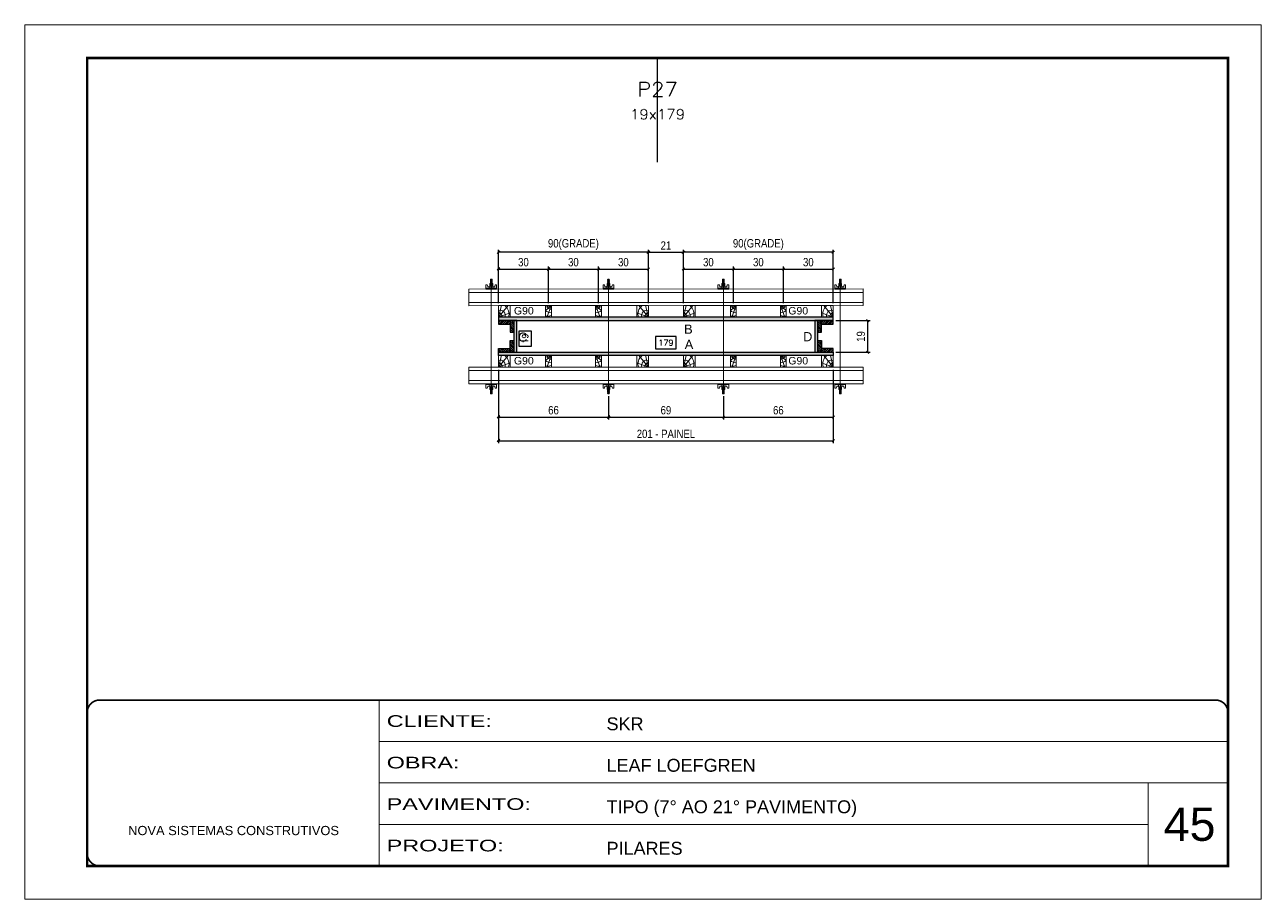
# Model space of a CAD drawing. Extents: x 14400 to 27878, y -21631 to 6985.
# Drawn here: x 14413 to 15898, y -6700 to -5650 of the extents above; entities that cross this region are included whole.
import ezdxf
from ezdxf.enums import TextEntityAlignment as Align

# ---------------------------------------------------------------- set-up
doc = ezdxf.new("R2010")
doc.units = 0
for name, pattern in [('CONTINUO', [0]), ('DASHED', [0.75, 0.5, -0.25]), ('HIDDEN', [0.375, 0.25, -0.125])]:
    doc.linetypes.add(name, pattern=pattern)
for name, color, linetype, lineweight in [('CARIMBO', 255, 'Continuous', 9), ('Folhas', 255, 'Continuous', 9), ('Hachura', 251, 'Continuous', 9), ('Madeira', 126, 'Continuous', 18), ('Perfil Metálico', 224, 'Continuous', 18), ('SARRAFO DE PRESSAO', 251, 'DASHED', 9), ('Texto Seção', 7, 'Continuous', 15)]:
    doc.layers.add(name, color=color, linetype=linetype, lineweight=lineweight)
for name, color, linetype in [('CHAPA', 1, 'Continuous'), ('COTA', 241, 'Continuous'), ('MEIO_PONT', 93, 'Continuous'), ('SARRAFO', 251, 'Continuous'), ('Texto de Titulo', 7, 'Continuous'), ('Texto Qtd Sarr', 242, 'Continuous'), ('TEXTO_GERAL', 7, 'Continuous')]:
    doc.layers.add(name, color=color, linetype=linetype)
doc.styles.add('ARIAL', font='arial.ttf')
doc.styles.add('COTA TECNICA 2X', font='techl___.ttf', dxfattribs={"height": 10})
doc.styles.add('ROMANS', font='romans.shx')
doc.styles.add('SANSSERIF', font='sas_____.pfb')
doc.styles.add('Tecnologia', font='')
doc.styles.get('Tecnologia').set_extended_font_data('Forgotten Futurist')
doc.dimstyles.new('SECAO PILAR', dxfattribs={"dimtxt": 10, "dimasz": 3, "dimexe": 3, "dimexo": 3, "dimgap": 3, "dimtad": 1, "dimdec": 1, "dimlfac": 0.5, "dimzin": 12, "dimdsep": 46, "dimtxsty": 'COTA TECNICA 2X', "dimblk1": 'OBLIQUE', "dimblk2": 'OBLIQUE', "dimsah": 1, "dimcen": 0.9, "dimclrd": 256, "dimclre": 256, "dimclrt": 256, "dimadec": 1, "dimazin": 3, "dimtfac": 1, "dimtdec": 1, "dimtmove": 0, "dimatfit": 3, "dimfxl": 1, "dimtolj": 1, "dimtzin": 12, "dimarcsym": 0})
doc.dimstyles.new('SECÇÃO 2', dxfattribs={"dimtxt": 7, "dimasz": 6, "dimexe": 0.18, "dimexo": 2, "dimgap": -4, "dimtad": 3, "dimdec": 1, "dimlfac": 0.5, "dimzin": 12, "dimdsep": 46, "dimtxsty": 'ROMANS', "dimblk": 'ARCHTICK', "dimcen": 0.09, "dimse1": 1, "dimse2": 1, "dimsd1": 1, "dimsd2": 1, "dimclrd": 180, "dimclre": 5, "dimclrt": 1, "dimadec": 0, "dimazin": 3, "dimtfac": 1, "dimtdec": 1, "dimtofl": 0, "dimtmove": 0, "dimatfit": 3, "dimldrblk": 'ARCHTICK', "dimfxl": 1, "dimtolj": 1, "dimtzin": 0, "dimarcsym": 0})
pattern_1 = [(225, (5858.5154, -28934.2674), (1.12253202, -1.12253202), [])]

# ---------------------------------------------------------------- blocks, each defined once
blk = doc.blocks.new('9999999999')
at = {"color": 30, "linetype": 'CONTINUO'}
for p, q in [((98564.6, 34230.2), (98564.6, 34429.4)), ((98564.6, 34379.6), (99584, 34379.6)), ((98564.6, 34329.8), (99488, 34329.8)), ((99584, 34329.8), (99488, 34329.8)), ((99488, 34329.8), (99488, 34230.2)), ((98564.6, 34280), (99488, 34280))]:
    blk.add_line(p, q, dxfattribs=at)
at = {"color": 30, "linetype": 'CONTINUO', "const_width": 2}
blk.add_lwpolyline([(99584, 34230.2), (99584, 34414.4, 0.414214), (99569, 34429.4), (98229, 34429.4, 0.414214), (98214, 34414.4), (98214, 34245.2, 0.414214), (98229, 34230.2), (99584, 34230.2)], format="xyb", dxfattribs=at)
at = {"layer": 'Folhas'}
blk.add_lwpolyline([(98139, 34190.2), (99624, 34190.2), (99624, 35240.2), (98139, 35240.2)], close=True, dxfattribs=at)
at = {"layer": 'Folhas', "color": 30, "const_width": 3}
blk.add_lwpolyline([(98214, 34230.2), (99584, 34230.2), (99584, 35200.2), (98214, 35200.2)], close=True, dxfattribs=at)
at = {"color": 7, "linetype": 'Continuous', "ltscale": 5, "style": 'ARIAL'}
for s, height, p in [('SKR', 15.48, (98837.7, 34393.1)), ('LEAF LOEFGREN', 15.483, (98837.7, 34343.3)), ('TIPO (7° AO 21° PAVIMENTO)', 15.483, (98837.7, 34293.5)), ('NOVA SISTEMAS CONSTRUTIVOS', 11.059, (98263.2, 34267.2)), ('PILARES', 15.48, (98837.7, 34243.7))]:
    blk.add_text(s, height=height, dxfattribs=at).set_placement(p)
at = {"layer": 'Folhas', "color": 7, "style": 'Tecnologia', "width": 1.5}
for s, p in [('CLIENTE:', (98573.7, 34397.2)), ('OBRA:', (98573.7, 34347.3)), ('PAVIMENTO:', (98573.7, 34297.5)), ('PROJETO:', (98573.7, 34247.7))]:
    blk.add_text(s, height=14, dxfattribs=at).set_placement(p)
blk = doc.blocks.new('*D2231')
at = {"layer": 'COTA', "color": 180, "lineweight": -2, "transparency": 16777216}
for p, q in [((15021.9, -6017.5), (15006.9, -6017.5)), ((15006.9, -6017.5), (15006.9, -6035.5)), ((15021.9, -6035.5), (15021.9, -6017.5)), ((15006.9, -6035.5), (15021.9, -6035.5))]:
    blk.add_line(p, q, dxfattribs=at)
at = {"layer": 'Defpoints', "color": 0, "transparency": 16777216}
for p in [(15021.8, -6004.9), (15021.8, -6042.9), (15025.9, -6042.9)]:
    blk.add_point(p, dxfattribs=at)
at = {"layer": 'COTA', "color": 1, "transparency": 16777216, "insert": (15014.4, -6026.5), "char_height": 7, "attachment_point": 5, "rotation": 90, "style": 'ROMANS'}
blk.add_mtext('\\A1;19', dxfattribs=at)
blk = doc.blocks.new('_ArchTick')
at = {"color": 0, "linetype": 'ByBlock', "const_width": 0.15}
blk.add_lwpolyline([(-0.5, -0.5), (0.5, 0.5)], dxfattribs=at)
blk = doc.blocks.new('*D2232')
at = {"layer": 'COTA', "color": 180, "lineweight": -2, "transparency": 16777216}
for p, q in [((15195.8, -6023.9), (15171.1, -6023.9)), ((15171.1, -6023.9), (15171.1, -6038.9)), ((15195.8, -6038.9), (15195.8, -6023.9)), ((15171.1, -6038.9), (15195.8, -6038.9))]:
    blk.add_line(p, q, dxfattribs=at)
at = {"layer": 'Defpoints', "color": 0, "transparency": 16777216}
for p in [(15004.5, -6042.9), (15362.5, -6042.9), (15362.5, -6042.9)]:
    blk.add_point(p, dxfattribs=at)
at = {"layer": 'COTA', "color": 1, "transparency": 16777216, "insert": (15183.5, -6031.4), "char_height": 7, "attachment_point": 5, "style": 'ROMANS'}
blk.add_mtext('\\A1;179', dxfattribs=at)
blk = doc.blocks.new('_Oblique')
at = {"color": 0, "linetype": 'ByBlock', "lineweight": -2}
blk.add_line((-0.5, -0.5), (0.5, 0.5), dxfattribs=at)
blk = doc.blocks.new('*D2233')
at = {"layer": 'COTA', "lineweight": -2, "transparency": 16777216}
for p, q in [((14982.5, -6063.8), (14982.5, -6152)), ((15384.5, -6063.8), (15384.5, -6152)), ((14982.5, -6149), (15384.5, -6149))]:
    blk.add_line(p, q, dxfattribs=at)
at = {"layer": 'Defpoints', "color": 0, "transparency": 16777216}
for p in [(14982.5, -6060.8), (15384.5, -6060.8), (15384.5, -6149)]:
    blk.add_point(p, dxfattribs=at)
at = {"layer": 'COTA', "lineweight": -2, "transparency": 16777216, "xscale": 3, "yscale": 3, "zscale": 3, "rotation": 180}
blk.add_blockref('_Oblique', (14982.5, -6149), dxfattribs=at)
at = {"layer": 'COTA', "lineweight": -2, "transparency": 16777216, "xscale": 3, "yscale": 3, "zscale": 3}
blk.add_blockref('_Oblique', (15384.5, -6149), dxfattribs=at)
at = {"layer": 'COTA', "transparency": 16777216, "insert": (15183.5, -6140.9), "char_height": 10, "attachment_point": 5, "style": 'COTA TECNICA 2X'}
blk.add_mtext('\\A1;201 - PAINEL', dxfattribs=at)
blk = doc.blocks.new('*D2234')
at = {"layer": 'COTA', "lineweight": -2, "transparency": 16777216}
for p, q in [((14982.5, -6063.9), (14982.5, -6123.6)), ((15114.5, -6095.6), (15114.5, -6123.6)), ((14982.5, -6120.6), (15114.5, -6120.6))]:
    blk.add_line(p, q, dxfattribs=at)
at = {"layer": 'Defpoints', "color": 0, "transparency": 16777216}
for p in [(14982.5, -6060.9), (15114.5, -6092.6), (15114.5, -6120.6)]:
    blk.add_point(p, dxfattribs=at)
at = {"layer": 'COTA', "lineweight": -2, "transparency": 16777216, "xscale": 3, "yscale": 3, "zscale": 3, "rotation": 180}
blk.add_blockref('_Oblique', (14982.5, -6120.6), dxfattribs=at)
at = {"layer": 'COTA', "lineweight": -2, "transparency": 16777216, "xscale": 3, "yscale": 3, "zscale": 3}
blk.add_blockref('_Oblique', (15114.5, -6120.6), dxfattribs=at)
at = {"layer": 'COTA', "transparency": 16777216, "insert": (15048.5, -6112.5), "char_height": 10, "attachment_point": 5, "style": 'COTA TECNICA 2X'}
blk.add_mtext('\\A1;66', dxfattribs=at)
blk = doc.blocks.new('*D2235')
at = {"layer": 'COTA', "lineweight": -2, "transparency": 16777216}
for p, q in [((15384.5, -6063.9), (15384.5, -6123.6)), ((15252.5, -6095.6), (15252.5, -6123.6)), ((15252.5, -6120.6), (15384.5, -6120.6))]:
    blk.add_line(p, q, dxfattribs=at)
at = {"layer": 'Defpoints', "color": 0, "transparency": 16777216}
for p in [(15384.5, -6060.9), (15252.5, -6092.6), (15384.5, -6120.6)]:
    blk.add_point(p, dxfattribs=at)
at = {"layer": 'COTA', "lineweight": -2, "transparency": 16777216, "xscale": 3, "yscale": 3, "zscale": 3, "rotation": 180}
blk.add_blockref('_Oblique', (15252.5, -6120.6), dxfattribs=at)
at = {"layer": 'COTA', "lineweight": -2, "transparency": 16777216, "xscale": 3, "yscale": 3, "zscale": 3}
blk.add_blockref('_Oblique', (15384.5, -6120.6), dxfattribs=at)
at = {"layer": 'COTA', "transparency": 16777216, "insert": (15318.5, -6112.5), "char_height": 10, "attachment_point": 5, "style": 'COTA TECNICA 2X'}
blk.add_mtext('\\A1;66', dxfattribs=at)
blk = doc.blocks.new('C')
at = {"layer": 'Hachura', "color": 0}
for p, q in [((0, 3.22), (0, -3.22)), ((0.45, 3.22), (0, 3.22)), ((0.46, 3.16), (0, 3.16)), ((0.46, 3.05), (0, 3.05)), ((0.46, 2.88), (0, 2.88)), ((0, 2.75), (0, -1.16)), ((0.46, 2.65), (0, 2.65)), ((0.46, 2.23), (0, 2.23)), ((0.46, 1.51), (0, 1.51)), ((0.39, 0.49), (0.17, 0.49)), ((0.45, -3.23), (0.45, 3.22)), ((0.45, 3.22), (2.58, 3.22)), ((1.74, 0.97), (0.45, 0.97)), ((1.45, 0.1), (0.45, 0.1)), ((1.35, 1.94), (1.35, 0.96)), ((2.58, 2.39), (1.47, 2.09)), ((1.74, -0.97), (1.74, 0.97)), ((1.74, 0.97), (1.74, 0.84)), ((1.74, 0.97), (1.74, 0.84)), ((1.74, 0.84), (3.35, 0.84)), ((3.35, 0.45), (1.74, 0.45)), ((2.58, 3.22), (2.58, 2.39)), ((3.32, 0.84), (3.32, -0.84)), ((3.35, 0.84), (3.35, -0.84)), ((3.68, 0.45), (3.35, 0.45)), ((3.84, -0.52), (3.35, 0.45)), ((3.35, 0.06), (3.67, -0.57)), ((3.68, 0.45), (4.16, -0.52)), ((3.72, 0.5), (4.25, -0.57)), ((4.37, -0.55), (3.83, 0.53)), ((4.15, 0.45), (3.93, 0.45)), ((4.42, -0.52), (3.93, 0.45)), ((4.15, 0.45), (4.26, 0.45)), ((4.26, 0.45), (4.74, -0.52)), ((4.3, 0.5), (4.83, -0.57)), ((4.95, -0.55), (4.41, 0.53)), ((4.51, 0.45), (4.84, 0.45)), ((5, -0.52), (4.51, 0.45)), ((4.84, 0.45), (5.32, -0.52)), ((4.88, 0.5), (5.41, -0.57)), ((5.53, -0.55), (4.99, 0.53)), ((5.58, -0.52), (5.09, 0.45)), ((5.42, 0.45), (5.09, 0.45)), ((5.58, -0.52), (5.09, 0.45)), ((5.42, 0.45), (5.74, -0.19)), ((5.46, 0.5), (5.74, -0.07)), ((5.74, 0.19), (5.57, 0.53)), ((5.74, 0.32), (5.68, 0.45)), ((5.68, 0.45), (5.74, 0.45)), ((5.74, 0.45), (5.9, 0.29)), ((5.74, 0.45), (5.74, -0.52)), ((5.9, -0.36), (5.9, 0.29)), ((0.45, 0), (0, 0)), ((0.46, -1.52), (0, -1.52)), ((0.46, -2.23), (0, -2.23)), ((0.46, -2.65), (0, -2.65)), ((0.46, -2.88), (0, -2.88)), ((0.46, -3.05), (0, -3.05)), ((0.46, -3.16), (0, -3.16)), ((0, -3.22), (2.57, -3.22)), ((0.08, -0.48), (0.29, -0.48)), ((0.29, -0.48), (0.4, -0.48)), ((0.45, 0), (0.45, -0.97)), ((0.45, -0.16), (1.45, -0.16)), ((0.45, -0.65), (0.45, -0.32)), ((0.45, -3.23), (0.45, -0.65)), ((0.45, -0.97), (1.74, -0.97)), ((1.35, -1.94), (1.35, -0.97)), ((2.58, -2.39), (1.47, -2.1)), ((3.35, -0.32), (1.74, -0.32)), ((3.35, -0.84), (1.74, -0.84)), ((2.58, -3.23), (2.58, -2.39)), ((3.35, -0.07), (3.58, -0.52)), ((3.35, -0.52), (3.58, -0.52)), ((3.84, -0.52), (4.16, -0.52)), ((4.42, -0.52), (4.74, -0.52)), ((4.63, -0.52), (4.74, -0.52)), ((5, -0.52), (5.32, -0.52)), ((5.58, -0.52), (5.74, -0.52)), ((5.74, -0.52), (5.9, -0.36)), ((5.74, -0.52), (5.74, -0.52))]:
    blk.add_line(p, q, dxfattribs=at)
for centre, radius, start, end in [((1.52, 1.94), 0.161, 104.74356, 180), ((1.44, -0.03), 0.129, 272.69497, 87.30503), ((3.81, 0.39), 0.143, 25.56881, 154.43119), ((4.39, 0.39), 0.143, 25.56881, 154.43119), ((4.97, 0.39), 0.143, 25.56881, 154.43119), ((5.55, 0.39), 0.143, 25.56881, 154.43119), ((0.17, -0.37), 0.174, 221.74404, 317.85924), ((1.52, -1.94), 0.161, 180, 255.25644), ((3.71, -0.4), 0.174, 222.14076, 318.25596), ((4.29, -0.4), 0.174, 222.14076, 318.25596), ((4.87, -0.4), 0.174, 222.14076, 318.25596), ((5.45, -0.4), 0.174, 222.14076, 318.25596), ((5.61, -0.4), 0.174, 317.85924, 318.25596)]:
    blk.add_arc(centre, radius, start, end, dxfattribs=at)
blk = doc.blocks.new('*D2236')
at = {"layer": 'COTA', "lineweight": -2, "transparency": 16777216}
for p, q in [((15114.5, -6095.6), (15114.5, -6123.6)), ((15252.5, -6095.6), (15252.5, -6123.6)), ((15114.5, -6120.6), (15252.5, -6120.6))]:
    blk.add_line(p, q, dxfattribs=at)
at = {"layer": 'Defpoints', "color": 0, "transparency": 16777216}
for p in [(15114.5, -6092.6), (15252.5, -6092.6), (15252.5, -6120.6)]:
    blk.add_point(p, dxfattribs=at)
at = {"layer": 'COTA', "lineweight": -2, "transparency": 16777216, "xscale": 3, "yscale": 3, "zscale": 3, "rotation": 180}
blk.add_blockref('_Oblique', (15114.5, -6120.6), dxfattribs=at)
at = {"layer": 'COTA', "lineweight": -2, "transparency": 16777216, "xscale": 3, "yscale": 3, "zscale": 3}
blk.add_blockref('_Oblique', (15252.5, -6120.6), dxfattribs=at)
at = {"layer": 'COTA', "transparency": 16777216, "insert": (15183.5, -6112.5), "char_height": 10, "attachment_point": 5, "style": 'COTA TECNICA 2X'}
blk.add_mtext('\\A1;69', dxfattribs=at)
blk = doc.blocks.new('*D2237')
at = {"layer": 'COTA', "lineweight": -2, "transparency": 16777216}
for p, q in [((15204.5, -5983.9), (15204.5, -5939.9)), ((15264.5, -5983.9), (15264.5, -5939.9)), ((15204.5, -5942.9), (15264.5, -5942.9))]:
    blk.add_line(p, q, dxfattribs=at)
at = {"layer": 'Defpoints', "color": 0, "transparency": 16777216}
for p in [(15264.5, -5942.9), (15204.5, -5986.9), (15264.5, -5986.9)]:
    blk.add_point(p, dxfattribs=at)
at = {"layer": 'COTA', "lineweight": -2, "transparency": 16777216, "xscale": 3, "yscale": 3, "zscale": 3, "rotation": 180}
blk.add_blockref('_Oblique', (15204.5, -5942.9), dxfattribs=at)
at = {"layer": 'COTA', "lineweight": -2, "transparency": 16777216, "xscale": 3, "yscale": 3, "zscale": 3}
blk.add_blockref('_Oblique', (15264.5, -5942.9), dxfattribs=at)
at = {"layer": 'COTA', "transparency": 16777216, "insert": (15234.5, -5934.7), "char_height": 10, "attachment_point": 5, "style": 'COTA TECNICA 2X'}
blk.add_mtext('\\A1;30', dxfattribs=at)
blk = doc.blocks.new('*D2238')
at = {"layer": 'COTA', "lineweight": -2, "transparency": 16777216}
for p, q in [((15264.5, -5983.9), (15264.5, -5939.9)), ((15324.5, -5983.9), (15324.5, -5939.9)), ((15264.5, -5942.9), (15324.5, -5942.9))]:
    blk.add_line(p, q, dxfattribs=at)
at = {"layer": 'Defpoints', "color": 0, "transparency": 16777216}
for p in [(15324.5, -5942.9), (15264.5, -5986.9), (15324.5, -5986.9)]:
    blk.add_point(p, dxfattribs=at)
at = {"layer": 'COTA', "lineweight": -2, "transparency": 16777216, "xscale": 3, "yscale": 3, "zscale": 3, "rotation": 180}
blk.add_blockref('_Oblique', (15264.5, -5942.9), dxfattribs=at)
at = {"layer": 'COTA', "lineweight": -2, "transparency": 16777216, "xscale": 3, "yscale": 3, "zscale": 3}
blk.add_blockref('_Oblique', (15324.5, -5942.9), dxfattribs=at)
at = {"layer": 'COTA', "transparency": 16777216, "insert": (15294.5, -5934.7), "char_height": 10, "attachment_point": 5, "style": 'COTA TECNICA 2X'}
blk.add_mtext('\\A1;30', dxfattribs=at)
blk = doc.blocks.new('*D2239')
at = {"layer": 'COTA', "lineweight": -2, "transparency": 16777216}
for p, q in [((15324.5, -5983.9), (15324.5, -5939.9)), ((15384.5, -5983.9), (15384.5, -5939.9)), ((15324.5, -5942.9), (15384.5, -5942.9))]:
    blk.add_line(p, q, dxfattribs=at)
at = {"layer": 'Defpoints', "color": 0, "transparency": 16777216}
for p in [(15384.5, -5942.9), (15324.5, -5986.9), (15384.5, -5986.9)]:
    blk.add_point(p, dxfattribs=at)
at = {"layer": 'COTA', "lineweight": -2, "transparency": 16777216, "xscale": 3, "yscale": 3, "zscale": 3, "rotation": 180}
blk.add_blockref('_Oblique', (15324.5, -5942.9), dxfattribs=at)
at = {"layer": 'COTA', "lineweight": -2, "transparency": 16777216, "xscale": 3, "yscale": 3, "zscale": 3}
blk.add_blockref('_Oblique', (15384.5, -5942.9), dxfattribs=at)
at = {"layer": 'COTA', "transparency": 16777216, "insert": (15354.5, -5934.7), "char_height": 10, "attachment_point": 5, "style": 'COTA TECNICA 2X'}
blk.add_mtext('\\A1;30', dxfattribs=at)
blk = doc.blocks.new('*D2240')
at = {"layer": 'COTA', "lineweight": -2, "transparency": 16777216}
for p, q in [((15204.5, -5983.9), (15204.5, -5919.7)), ((15384.5, -5922.7), (15204.5, -5922.7)), ((15384.5, -5983.9), (15384.5, -5919.7))]:
    blk.add_line(p, q, dxfattribs=at)
at = {"layer": 'Defpoints', "color": 0, "transparency": 16777216}
for p in [(15204.5, -5922.7), (15204.5, -5986.9), (15384.5, -5986.9)]:
    blk.add_point(p, dxfattribs=at)
at = {"layer": 'COTA', "lineweight": -2, "transparency": 16777216, "xscale": 3, "yscale": 3, "zscale": 3, "rotation": 180}
blk.add_blockref('_Oblique', (15204.5, -5922.7), dxfattribs=at)
at = {"layer": 'COTA', "lineweight": -2, "transparency": 16777216, "xscale": 3, "yscale": 3, "zscale": 3}
blk.add_blockref('_Oblique', (15384.5, -5922.7), dxfattribs=at)
at = {"layer": 'COTA', "transparency": 16777216, "insert": (15294.5, -5913.5), "char_height": 10, "attachment_point": 5, "style": 'COTA TECNICA 2X'}
blk.add_mtext('\\A1;90(GRADE)', dxfattribs=at)
blk = doc.blocks.new('*D2241')
at = {"layer": 'COTA', "lineweight": -2, "transparency": 16777216}
for p, q in [((15387.5, -6004.9), (15428.8, -6004.9)), ((15425.8, -6042.9), (15425.8, -6004.9)), ((15387.5, -6042.9), (15428.8, -6042.9))]:
    blk.add_line(p, q, dxfattribs=at)
at = {"layer": 'Defpoints', "color": 0, "transparency": 16777216}
for p in [(15384.5, -6004.9), (15425.8, -6004.9), (15384.5, -6042.9)]:
    blk.add_point(p, dxfattribs=at)
at = {"layer": 'COTA', "lineweight": -2, "transparency": 16777216, "xscale": 3, "yscale": 3, "zscale": 3}
for p, rotation in [((15425.8, -6004.9), 90), ((15425.8, -6042.9), 270)]:
    blk.add_blockref('_Oblique', p, dxfattribs=dict(at, rotation=rotation))
at = {"layer": 'COTA', "transparency": 16777216, "insert": (15417.7, -6023.9), "char_height": 10, "attachment_point": 5, "rotation": 90, "style": 'COTA TECNICA 2X'}
blk.add_mtext('\\A1;19', dxfattribs=at)
blk = doc.blocks.new('PONTALETE')
at = {"layer": 'Madeira'}
for q in [(2.71, 7), (7, 5.76), (7, 1.74)]:
    blk.add_line((0, 0), q, dxfattribs=at)
blk.add_lwpolyline([(0, 0), (7, 0), (7, 7), (0, 7)], close=True, dxfattribs=at)
for centre, radius, start, end in [((2.04, 0.06), 6.23, 37.28179, 109.09128), ((1.09, 0.9), 3.19, 343.60304, 109.98471), ((-0.21, -0.78), 3.09, 14.63219, 86.0383)]:
    blk.add_arc(centre, radius, start, end, dxfattribs=at)
blk = doc.blocks.new('MEIO PONTALETE')
at = {"layer": 'Madeira'}
for q in [(2.71, 7), (3.5, 2.88), (3.5, 0.87)]:
    blk.add_line((0, 0), q, dxfattribs=at)
blk.add_lwpolyline([(0, 0), (3.5, 0), (3.5, 7), (0, 7)], close=True, dxfattribs=at)
for centre, radius, start, end in [((2.04, 0.06), 6.23, 76.44987, 109.09128), ((1.09, 0.9), 3.19, 40.90626, 109.98471), ((-0.21, -0.78), 3.09, 14.63219, 86.0383)]:
    blk.add_arc(centre, radius, start, end, dxfattribs=at)
blk = doc.blocks.new('*D2242')
at = {"layer": 'COTA', "lineweight": -2, "transparency": 16777216}
for p, q in [((14982.4, -5983.9), (14982.4, -5939.9)), ((15042.4, -5983.9), (15042.4, -5939.9)), ((14982.4, -5942.9), (15042.4, -5942.9))]:
    blk.add_line(p, q, dxfattribs=at)
at = {"layer": 'Defpoints', "color": 0, "transparency": 16777216}
for p in [(15042.4, -5942.9), (14982.4, -5986.9), (15042.4, -5986.9)]:
    blk.add_point(p, dxfattribs=at)
at = {"layer": 'COTA', "lineweight": -2, "transparency": 16777216, "xscale": 3, "yscale": 3, "zscale": 3, "rotation": 180}
blk.add_blockref('_Oblique', (14982.4, -5942.9), dxfattribs=at)
at = {"layer": 'COTA', "lineweight": -2, "transparency": 16777216, "xscale": 3, "yscale": 3, "zscale": 3}
blk.add_blockref('_Oblique', (15042.4, -5942.9), dxfattribs=at)
at = {"layer": 'COTA', "transparency": 16777216, "insert": (15012.4, -5934.7), "char_height": 10, "attachment_point": 5, "style": 'COTA TECNICA 2X'}
blk.add_mtext('\\A1;30', dxfattribs=at)
blk = doc.blocks.new('*D2243')
at = {"layer": 'COTA', "lineweight": -2, "transparency": 16777216}
for p, q in [((15042.4, -5983.9), (15042.4, -5939.9)), ((15102.4, -5983.9), (15102.4, -5939.9)), ((15042.4, -5942.9), (15102.4, -5942.9))]:
    blk.add_line(p, q, dxfattribs=at)
at = {"layer": 'Defpoints', "color": 0, "transparency": 16777216}
for p in [(15102.4, -5942.9), (15042.4, -5986.9), (15102.4, -5986.9)]:
    blk.add_point(p, dxfattribs=at)
at = {"layer": 'COTA', "lineweight": -2, "transparency": 16777216, "xscale": 3, "yscale": 3, "zscale": 3, "rotation": 180}
blk.add_blockref('_Oblique', (15042.4, -5942.9), dxfattribs=at)
at = {"layer": 'COTA', "lineweight": -2, "transparency": 16777216, "xscale": 3, "yscale": 3, "zscale": 3}
blk.add_blockref('_Oblique', (15102.4, -5942.9), dxfattribs=at)
at = {"layer": 'COTA', "transparency": 16777216, "insert": (15072.4, -5934.7), "char_height": 10, "attachment_point": 5, "style": 'COTA TECNICA 2X'}
blk.add_mtext('\\A1;30', dxfattribs=at)
blk = doc.blocks.new('*D2219')
at = {"layer": 'COTA', "lineweight": -2, "transparency": 16777216}
for p, q in [((15102.4, -5983.9), (15102.4, -5939.9)), ((15162.4, -5983.9), (15162.4, -5939.9)), ((15102.4, -5942.9), (15162.4, -5942.9))]:
    blk.add_line(p, q, dxfattribs=at)
at = {"layer": 'Defpoints', "color": 0, "transparency": 16777216}
for p in [(15162.4, -5942.9), (15102.4, -5986.9), (15162.4, -5986.9)]:
    blk.add_point(p, dxfattribs=at)
at = {"layer": 'COTA', "lineweight": -2, "transparency": 16777216, "xscale": 3, "yscale": 3, "zscale": 3, "rotation": 180}
blk.add_blockref('_Oblique', (15102.4, -5942.9), dxfattribs=at)
at = {"layer": 'COTA', "lineweight": -2, "transparency": 16777216, "xscale": 3, "yscale": 3, "zscale": 3}
blk.add_blockref('_Oblique', (15162.4, -5942.9), dxfattribs=at)
at = {"layer": 'COTA', "transparency": 16777216, "insert": (15132.4, -5934.7), "char_height": 10, "attachment_point": 5, "style": 'COTA TECNICA 2X'}
blk.add_mtext('\\A1;30', dxfattribs=at)
blk = doc.blocks.new('*D2220')
at = {"layer": 'COTA', "lineweight": -2, "transparency": 16777216}
for p, q in [((14982.4, -5983.9), (14982.4, -5919.7)), ((15162.4, -5922.7), (14982.4, -5922.7)), ((15162.4, -5983.9), (15162.4, -5919.7))]:
    blk.add_line(p, q, dxfattribs=at)
at = {"layer": 'Defpoints', "color": 0, "transparency": 16777216}
for p in [(14982.4, -5922.7), (14982.4, -5986.9), (15162.4, -5986.9)]:
    blk.add_point(p, dxfattribs=at)
at = {"layer": 'COTA', "lineweight": -2, "transparency": 16777216, "xscale": 3, "yscale": 3, "zscale": 3, "rotation": 180}
blk.add_blockref('_Oblique', (14982.4, -5922.7), dxfattribs=at)
at = {"layer": 'COTA', "lineweight": -2, "transparency": 16777216, "xscale": 3, "yscale": 3, "zscale": 3}
blk.add_blockref('_Oblique', (15162.4, -5922.7), dxfattribs=at)
at = {"layer": 'COTA', "transparency": 16777216, "insert": (15072.4, -5913.5), "char_height": 10, "attachment_point": 5, "style": 'COTA TECNICA 2X'}
blk.add_mtext('\\A1;90(GRADE)', dxfattribs=at)
blk = doc.blocks.new('*D2221')
at = {"layer": 'COTA', "lineweight": -2, "transparency": 16777216}
for p, q in [((15162.5, -5983.9), (15162.5, -5919.7)), ((15162.5, -5922.7), (15204.5, -5922.7)), ((15204.5, -5983.9), (15204.5, -5919.7))]:
    blk.add_line(p, q, dxfattribs=at)
at = {"layer": 'Defpoints', "color": 0, "transparency": 16777216}
for p in [(15204.5, -5922.7), (15162.5, -5986.9), (15204.5, -5986.9)]:
    blk.add_point(p, dxfattribs=at)
at = {"layer": 'COTA', "lineweight": -2, "transparency": 16777216, "xscale": 3, "yscale": 3, "zscale": 3, "rotation": 180}
blk.add_blockref('_Oblique', (15162.5, -5922.7), dxfattribs=at)
at = {"layer": 'COTA', "lineweight": -2, "transparency": 16777216, "xscale": 3, "yscale": 3, "zscale": 3}
blk.add_blockref('_Oblique', (15204.5, -5922.7), dxfattribs=at)
at = {"layer": 'COTA', "transparency": 16777216, "insert": (15183.5, -5914.7), "char_height": 10, "attachment_point": 5, "style": 'COTA TECNICA 2X'}
blk.add_mtext('\\A1;21', dxfattribs=at)
blk = doc.blocks.new('titulo1')
at = {"layer": 'Defpoints', "color": 252, "linetype": 'HIDDEN', "ltscale": 2}
blk.add_line((0, 0), (0, 125), dxfattribs=at)
at = {"layer": 'Defpoints', "style": 'ROMANS', "oblique": 15}
blk.add_attdef('FOLHA', text='', height=10, dxfattribs=at).set_placement((0, 15.6), align=Align.MIDDLE_CENTER)
at = {"layer": 'Texto Qtd Sarr', "color": 3, "style": 'ROMANS', "oblique": 15}
for tag, height, p in [('TITULO', 17, (0, 71.4)), ('SEÇÃO', 12, (0, 41.5))]:
    blk.add_attdef(tag, text='', height=height, dxfattribs=at).set_placement(p, align=Align.MIDDLE_CENTER)

msp = doc.modelspace()

# ---------------------------------------------------------------- hatches: boundary and pattern name
at = {"layer": 'Hachura'}
h = msp.add_hatch(color=256, dxfattribs=at)
h.dxf.hatch_style = 1
h.paths.add_polyline_path([(15384.467, -6004.859), (15384.467, -6000.859), (14982.467, -6000.859), (14982.467, -6004.859)])
h = msp.add_hatch(dxfattribs=at)
h.set_pattern_fill('ANSI31', color=256, scale=0.5, angle=180, style=0)
h.set_pattern_definition(pattern_1)
h.paths.add_polyline_path([(14996.467, -6004.859), (14996.467, -6009.259), (14982.467, -6009.259), (14982.467, -6004.859)])
h = msp.add_hatch(dxfattribs=at)
h.set_pattern_fill('ANSI31', color=256, scale=0.5, angle=270, style=0)
h.set_pattern_definition([(315, (37892.2754, -15507.811), (1.12253202, 1.12253202), [])])
h.paths.add_polyline_path([(15000.867, -6018.859), (14996.467, -6018.859), (14996.467, -6004.859), (15000.867, -6004.859)])
h = msp.add_hatch(color=256, dxfattribs=at)
h.dxf.hatch_style = 1
h.paths.add_polyline_path([(15000.867, -6042.859), (15004.467, -6042.859), (15004.467, -6004.859), (15000.867, -6004.859)])
h = msp.add_hatch(color=256, dxfattribs=at)
h.dxf.hatch_style = 1
h.paths.add_polyline_path([(15362.467, -6042.859), (15366.067, -6042.859), (15366.067, -6004.859), (15362.467, -6004.859)])
h = msp.add_hatch(dxfattribs=at)
h.set_pattern_fill('ANSI31', color=256, scale=0.5, angle=270, style=0)
h.set_pattern_definition([(315, (38261.8754, -15507.811), (1.12253202, 1.12253202), [])])
h.paths.add_polyline_path([(15370.467, -6018.859), (15366.067, -6018.859), (15366.067, -6004.859), (15370.467, -6004.859)])
h = msp.add_hatch(dxfattribs=at)
h.set_pattern_fill('ANSI31', color=256, scale=0.5, angle=180, style=0)
h.set_pattern_definition([(225, (6246.5154, -28934.2674), (1.12253202, -1.12253202), [])])
h.paths.add_polyline_path([(15384.467, -6004.859), (15384.467, -6009.259), (15370.467, -6009.259), (15370.467, -6004.859)])
h = msp.add_hatch(dxfattribs=at)
h.set_pattern_fill('ANSI31', color=256, scale=0.5, angle=270, style=0)
h.set_pattern_definition([(315, (37892.2754, -15495.811), (1.12253202, 1.12253202), [])])
h.paths.add_polyline_path([(15000.867, -6028.859), (14996.467, -6028.859), (14996.467, -6042.859), (15000.867, -6042.859)])
h = msp.add_hatch(dxfattribs=at)
h.set_pattern_fill('ANSI31', color=256, scale=0.5, angle=270, style=0)
h.set_pattern_definition([(315, (38261.8754, -15495.811), (1.12253202, 1.12253202), [])])
h.paths.add_polyline_path([(15370.467, -6028.859), (15366.067, -6028.859), (15366.067, -6042.859), (15370.467, -6042.859)])
h = msp.add_hatch(dxfattribs=at)
h.set_pattern_fill('ANSI31', color=256, scale=0.5, angle=180, style=0)
h.set_pattern_definition(pattern_1)
h.paths.add_polyline_path([(14996.467, -6042.859), (14996.467, -6038.459), (14982.467, -6038.459), (14982.467, -6042.859)])
h = msp.add_hatch(color=256, dxfattribs=at)
h.dxf.hatch_style = 1
h.paths.add_polyline_path([(15384.467, -6042.859), (15384.467, -6046.859), (14982.467, -6046.859), (14982.467, -6042.859)])
h = msp.add_hatch(dxfattribs=at)
h.set_pattern_fill('ANSI31', color=256, scale=0.5, angle=180, style=0)
h.set_pattern_definition([(225, (5881.5154, -28934.2674), (1.12253202, -1.12253202), [])])
h.paths.add_polyline_path([(15370.467, -6042.859), (15370.467, -6038.459), (15384.467, -6038.459), (15384.467, -6042.859)])

# ---------------------------------------------------------------- linework, layer by layer
at = {"layer": 'CHAPA'}
for points in [[(15384.467, -6004.859), (15384.467, -6000.859), (14982.467, -6000.859), (14982.467, -6004.859)], [(15362.467, -6042.859), (15366.067, -6042.859), (15366.067, -6004.859), (15362.467, -6004.859)], [(15384.467, -6042.859), (15384.467, -6046.859), (14982.467, -6046.859), (14982.467, -6042.859)]]:
    msp.add_lwpolyline(points, close=True, dxfattribs=at)
msp.add_lwpolyline([(15000.867, -6042.859), (15004.467, -6042.859), (15004.467, -6004.859), (15000.867, -6004.859), (15000.867, -6042.859)], dxfattribs=at)
at = {"layer": 'Hachura'}
for p, q in [((14973.778, -6091.63), (14973.778, -5959.889)), ((15114.468, -6091.63), (15114.468, -5959.889)), ((15252.468, -6091.63), (15252.468, -5959.889)), ((15392.856, -6091.63), (15392.856, -5959.889))]:
    msp.add_line(p, q, dxfattribs=at)
at = {"layer": 'Madeira'}
for points in [[(14982.467, -6000.859), (14982.467, -5986.859), (15162.467, -5986.859), (15162.467, -6000.859)], [(15204.467, -6000.859), (15204.467, -5986.859), (15384.467, -5986.859), (15384.467, -6000.859)], [(14982.467, -6060.859), (14982.467, -6046.859), (15162.467, -6046.859), (15162.467, -6060.859)], [(15204.467, -6060.859), (15204.467, -6046.859), (15384.467, -6046.859), (15384.467, -6060.859)]]:
    msp.add_lwpolyline(points, close=True, dxfattribs=at)
at = {"layer": 'Perfil Metálico'}
for p, q in [((15420.185, -5970.919), (14946.749, -5970.919)), ((15420.185, -5982.919), (14946.749, -5982.919)), ((15420.185, -6064.86), (14946.749, -6064.86)), ((15420.185, -6076.86), (14946.749, -6076.86))]:
    msp.add_line(p, q, dxfattribs=at)
for points in [[(15420.185, -5986.858), (15420.185, -5966.858), (14946.749, -5966.919), (14946.749, -5986.919)], [(14946.749, -6060.86), (14946.749, -6080.86), (15420.185, -6080.799), (15420.185, -6060.799)]]:
    msp.add_lwpolyline(points, close=True, dxfattribs=at)
at = {"layer": 'SARRAFO'}
for points in [[(14996.467, -6004.859), (14982.467, -6004.859), (14982.467, -6009.259), (14996.467, -6009.259)], [(15000.867, -6004.859), (14996.467, -6004.859), (14996.467, -6018.859), (15000.867, -6018.859)], [(15370.467, -6009.259), (15384.467, -6009.259), (15384.467, -6004.859), (15370.467, -6004.859)], [(15000.867, -6042.859), (14996.467, -6042.859), (14996.467, -6028.859), (15000.867, -6028.859)], [(14996.467, -6042.859), (14982.467, -6042.859), (14982.467, -6038.459), (14996.467, -6038.459)], [(15370.467, -6042.859), (15384.467, -6042.859), (15384.467, -6038.459), (15370.467, -6038.459)]]:
    msp.add_lwpolyline(points, dxfattribs=at)
for points in [[(15366.067, -6004.859), (15366.067, -6018.859), (15370.467, -6018.859), (15370.467, -6004.859)], [(15366.067, -6042.859), (15366.067, -6028.859), (15370.467, -6028.859), (15370.467, -6042.859)]]:
    msp.add_lwpolyline(points, close=True, dxfattribs=at)

# ---------------------------------------------------------------- block references
at = {"layer": 'Hachura', "linetype": 'Continuous', "yscale": 2, "zscale": 2}
for p, xscale, rotation in [((14973.787, -5966.889), -2, 270), ((15114.458, -5966.889), 2, 90.00000000000001), ((15252.458, -5966.889), 2, 90.00000000000001), ((15392.847, -5966.889), 2, 90.00000000000001), ((14973.779, -6080.83), 2, 270), ((15114.467, -6080.83), -2, 90), ((15252.467, -6080.83), -2, 90), ((15392.856, -6080.83), -2, 90)]:
    msp.add_blockref('C', p, dxfattribs=dict(at, xscale=xscale, rotation=rotation))
at = {"layer": 'MEIO_PONT'}
for name, p, xscale, yscale, zscale, rotation in [('PONTALETE', (14982.467, -6000.859), -2, 2, 2, 270), ('MEIO PONTALETE', (15045.967, -5986.859), 1.999999997962732, 1.999999997962732, 1.999999997962732, 180), ('MEIO PONTALETE', (15098.967, -5986.859), -1.999999997962732, 1.999999997962732, 1.999999997962732, 180), ('PONTALETE', (15162.467, -6000.859), 2, 2, 2, 89.99999999999997), ('PONTALETE', (15204.467, -6000.859), -2, 2, 2, 270), ('MEIO PONTALETE', (15267.967, -5986.859), 1.999999997962732, 1.999999997962732, 1.999999997962732, 180), ('MEIO PONTALETE', (15320.967, -5986.859), -1.999999997962732, 1.999999997962732, 1.999999997962732, 180), ('PONTALETE', (15384.467, -6000.859), 2, 2, 2, 89.99999999999997), ('PONTALETE', (14982.467, -6060.859), -2, 2, 2, 270), ('MEIO PONTALETE', (15045.967, -6046.859), 1.999999997962732, 1.999999997962732, 1.999999997962732, 180), ('MEIO PONTALETE', (15098.967, -6046.859), -1.999999997962732, 1.999999997962732, 1.999999997962732, 180), ('PONTALETE', (15162.467, -6060.859), 2, 2, 2, 89.99999999999997), ('PONTALETE', (15204.467, -6060.859), -2, 2, 2, 270), ('MEIO PONTALETE', (15267.967, -6046.859), 1.999999997962732, 1.999999997962732, 1.999999997962732, 180), ('MEIO PONTALETE', (15320.967, -6046.859), -1.999999997962732, 1.999999997962732, 1.999999997962732, 180), ('PONTALETE', (15384.467, -6060.859), 2, 2, 2, 89.99999999999997)]:
    msp.add_blockref(name, p, dxfattribs=dict(at, xscale=xscale, yscale=yscale, zscale=zscale, rotation=rotation))
at = {"layer": 'SARRAFO DE PRESSAO', "color": 6, "linetype": 'ByBlock'}
msp.add_blockref('9999999999', (-83725.511, -40889.804), dxfattribs=at)
at = {"layer": 'Texto Seção'}
ref = msp.add_blockref('titulo1', (15173.467, -5814.599), dxfattribs=at)
ref.add_attrib('TITULO', 'P27', dxfattribs={"layer": 'Texto de Titulo', "color": 7, "height": 17, "style": 'ROMANS', "width": 1.1}).set_placement((15173.467, -5727.099), align=Align.MIDDLE_CENTER)
ref.add_attrib('SEÇÃO', '19x179', dxfattribs={"layer": 'Texto de Titulo', "color": 7, "height": 12, "style": 'ROMANS', "width": 1.1}).set_placement((15173.467, -5757.099), align=Align.MIDDLE_CENTER)

# ---------------------------------------------------------------- texts
at = {"layer": 'CARIMBO', "style": 'ARIAL'}
msp.add_text('45', height=40, dxfattribs=at).set_placement((15781.328, -6629.455))
at = {"layer": 'TEXTO_GERAL', "color": 0, "linetype": 'Continuous', "style": 'SANSSERIF'}
for p in [(15000.967, -5992.965), (15330.504, -5992.965), (15000.967, -6052.965), (15330.504, -6052.965)]:
    msp.add_text('G90', height=9, dxfattribs=at).set_placement(p, align=Align.MIDDLE_LEFT)
at = {"layer": 'TEXTO_GERAL', "style": 'ARIAL'}
for s, p in [('B', (15210.459, -6015.11)), ('C', (15011.484, -6024.715)), ('A', (15211.205, -6033.34)), ('D', (15353.827, -6024.136))]:
    msp.add_text(s, height=11, dxfattribs=at).set_placement(p, align=Align.MIDDLE_CENTER)

# ---------------------------------------------------------------- dimensions: what is measured, and where the dimension line sits
at = {"layer": 'COTA'}
for base, p1, p2, text, picture, middle in [((14982.446, -5922.737), (15162.443, -5986.863), (14982.446, -5986.859), '<>(GRADE)', '*D2220', (15072.445, -5913.516)), ((15204.467, -5922.737), (15384.464, -5986.863), (15204.467, -5986.859), '<>(GRADE)', '*D2240', (15294.466, -5913.516)), ((15384.467, -6149.02), (14982.467, -6060.85), (15384.467, -6060.809), '<> - PAINEL', '*D2233', (15183.467, -6140.918))]:
    dim = msp.add_linear_dim(base=base, p1=p1, p2=p2, text=text, dimstyle='SECAO PILAR', dxfattribs=at)
    dim.commit()
    dim.dimension.update_dxf_attribs({"geometry": picture, "text_midpoint": middle})
for base, p1, p2, picture, middle in [((15204.467, -5922.738), (15162.467, -5986.891), (15204.467, -5986.891), '*D2221', (15183.467, -5914.679)), ((15042.446, -5942.932), (14982.446, -5986.859), (15042.446, -5986.859), '*D2242', (15012.446, -5934.713)), ((15102.446, -5942.932), (15042.446, -5986.859), (15102.446, -5986.859), '*D2243', (15072.446, -5934.713)), ((15162.446, -5942.932), (15102.446, -5986.859), (15162.446, -5986.863), '*D2219', (15132.446, -5934.713)), ((15264.467, -5942.932), (15204.467, -5986.859), (15264.467, -5986.859), '*D2237', (15234.467, -5934.713)), ((15324.467, -5942.932), (15264.467, -5986.859), (15324.467, -5986.859), '*D2238', (15294.467, -5934.713)), ((15384.467, -5942.932), (15324.467, -5986.859), (15384.467, -5986.863), '*D2239', (15354.467, -5934.713)), ((15114.535, -6120.597), (14982.467, -6060.859), (15114.535, -6092.63), '*D2234', (15048.501, -6112.494)), ((15384.467, -6120.597), (15252.535, -6092.63), (15384.467, -6060.859), '*D2235', (15318.501, -6112.494)), ((15252.535, -6120.597), (15114.535, -6092.63), (15252.535, -6092.63), '*D2236', (15183.535, -6112.465))]:
    dim = msp.add_linear_dim(base=base, p1=p1, p2=p2, dimstyle='SECAO PILAR', dxfattribs=at)
    dim.commit()
    dim.dimension.update_dxf_attribs({"geometry": picture, "text_midpoint": middle})
dim = msp.add_linear_dim(base=(15025.882, -6042.859), p1=(15021.787, -6004.859), p2=(15021.787, -6042.859), angle=270, dimstyle='SECÇÃO 2', dxfattribs=at)
dim.commit()
dim.dimension.update_dxf_attribs({"geometry": '*D2231', "text_midpoint": (15025.882, -6026.472), "dimtype": 160})
dim = msp.add_linear_dim(base=(15425.768, -6004.859), p1=(15384.467, -6042.859), p2=(15384.47, -6004.859), angle=90, dimstyle='SECAO PILAR', dxfattribs=at)
dim.commit()
dim.dimension.update_dxf_attribs({"geometry": '*D2241', "text_midpoint": (15417.68, -6023.859)})
dim = msp.add_linear_dim(base=(15362.467, -6042.859), p1=(15004.467, -6042.859), p2=(15362.467, -6042.859), dimstyle='SECÇÃO 2', dxfattribs=at)
dim.commit()
dim.dimension.update_dxf_attribs({"geometry": '*D2232', "text_midpoint": (15183.467, -6042.859), "dimtype": 160})

doc.saveas('drawing.dxf')
